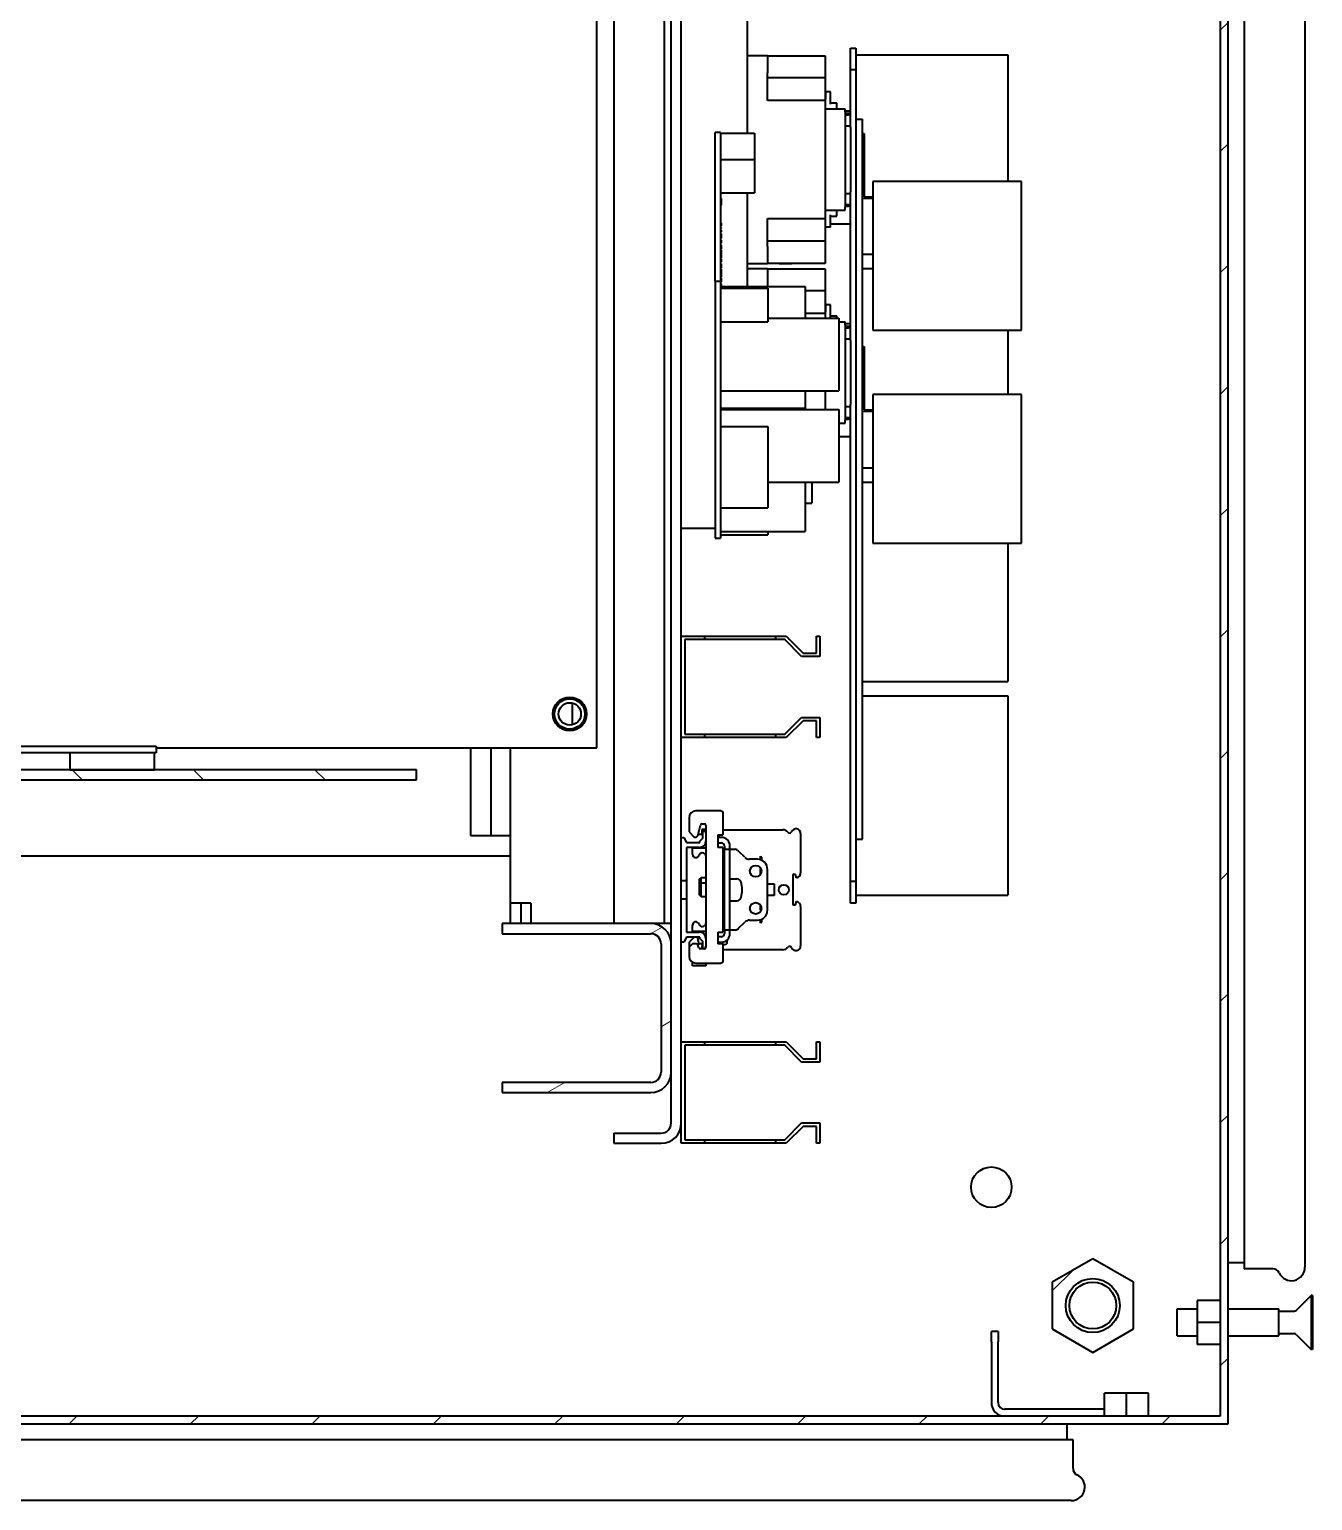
# Model space of a CAD drawing. Header units: millimetres. Extents: x 0 to 4752, y 0 to 3360.
# Drawn here: x 2459.5 to 2839, y 1622.3 to 2057.5 of the extents above; entities that cross this region are included whole.
import ezdxf

# ---------------------------------------------------------------- set-up
doc = ezdxf.new("R2010")
doc.units = ezdxf.units.MM
doc.header["$LTSCALE"] = 8
doc.layers.add('가시적인 것(ISO)', color=3, linetype='Continuous', lineweight=40)
doc.layers.add('해치(ISO)', color=7, linetype='Continuous', lineweight=18)
pattern_1 = [(45, (0, 0), (-17.96051, 17.96051), [])]

msp = doc.modelspace()

# ---------------------------------------------------------------- hatches: boundary and pattern name
at = {"layer": '해치(ISO)'}
h = msp.add_hatch(dxfattribs=at)
h.set_pattern_fill('ANSI31', color=256, scale=203.2, style=0)
h.set_pattern_definition(pattern_1)
h.paths.add_polyline_path([(2013.95, 1645.01), (2813.95, 1645.01), (2813.95, 2295.01), (2013.95, 2295.01)])
h.paths.add_polyline_path([(2811.65, 2292.71), (2811.65, 1647.31), (2016.25, 1647.31), (2016.25, 1749.01), (2016.25, 1787.01), (2016.25, 2199.01), (2016.25, 2237.01), (2016.25, 2292.71)], flags=0)
h = msp.add_hatch(dxfattribs=at)
h.set_pattern_fill('ANSI31', color=256, scale=203.2, style=0)
h.set_pattern_definition(pattern_1)
h.paths.add_polyline_path([(2065.95, 1686.94), (2053.95, 1693.87), (2041.95, 1686.94), (2041.95, 1673.08), (2053.95, 1666.16), (2065.95, 1673.08)])
edge = h.paths.add_edge_path(flags=0)
edge.add_ellipse((2053.95, 1680.01), major_axis=(6.92, 0), ratio=1, start_angle=0, end_angle=360)
h.paths.add_polyline_path([(2773.95, 2273.87), (2761.95, 2266.94), (2761.95, 2253.08), (2773.95, 2246.16), (2785.95, 2253.08), (2785.95, 2266.94)])
edge = h.paths.add_edge_path(flags=0)
edge.add_ellipse((2773.95, 2260.01), major_axis=(6.92, 0), ratio=1, start_angle=0, end_angle=360)
h.paths.add_polyline_path([(2785.95, 1686.94), (2773.95, 1693.87), (2761.95, 1686.94), (2761.95, 1673.08), (2773.95, 1666.16), (2785.95, 1673.08)])
edge = h.paths.add_edge_path(flags=0)
edge.add_ellipse((2773.95, 1680.01), major_axis=(6.92, 0), ratio=1, start_angle=0, end_angle=360)
h.paths.add_polyline_path([(2053.95, 2273.87), (2041.95, 2266.94), (2041.95, 2253.08), (2053.95, 2246.16), (2065.95, 2253.08), (2065.95, 2266.94)])
edge = h.paths.add_edge_path(flags=0)
edge.add_ellipse((2053.95, 2260.01), major_axis=(6.92, 0), ratio=1, start_angle=0, end_angle=360)
h = msp.add_hatch(dxfattribs=at)
h.set_pattern_fill('ANSI31', color=256, scale=203.2, angle=105.0002, style=0)
h.set_pattern_definition([(150.0002, (0, 0), (-12.6999, -21.9971), [])])
h.paths.add_polyline_path([(2496.45, 1843.51), (2471.45, 1843.51), (2471.45, 1838.51), (2496.45, 1838.51)])
h = msp.add_hatch(dxfattribs=at)
h.set_pattern_fill('ANSI31', color=256, scale=203.2, angle=90.0002, style=0)
h.set_pattern_definition([(135.0002, (0, 0), (-17.96045, -17.96058), [])])
h.paths.add_polyline_path([(2153.95, 1838.51), (2153.95, 1835.51), (2573.95, 1835.51), (2573.95, 1838.51), (2496.45, 1838.51), (2471.45, 1838.51), (2336.45, 1838.51), (2311.45, 1838.51)])
h = msp.add_hatch(dxfattribs=at)
h.set_pattern_fill('ANSI31', color=256, scale=203.2, angle=-15, style=0)
h.set_pattern_definition([(30, (0, 0), (-12.7, 21.99704), [])])
edge = h.paths.add_edge_path()
edge.add_line((2599.25, 1746.01), (2599.25, 1743.01))
edge.add_line((2599.25, 1743.01), (2643.25, 1743.01))
edge.add_ellipse((2643.25, 1749.01), major_axis=(0, -6), ratio=1, start_angle=0, end_angle=90)
edge.add_line((2649.25, 1749.01), (2649.25, 1787.01))
edge.add_ellipse((2643.25, 1787.01), major_axis=(6, 0), ratio=1, start_angle=0, end_angle=90)
edge.add_line((2643.25, 1793.01), (2599.25, 1793.01))
edge.add_line((2599.25, 1793.01), (2599.25, 1790.01))
edge.add_line((2599.25, 1790.01), (2643.25, 1790.01))
edge.add_ellipse((2643.25, 1787.01), major_axis=(0, 3), ratio=1, start_angle=270, end_angle=360, ccw=False)
edge.add_line((2646.25, 1787.01), (2646.25, 1749.01))
edge.add_ellipse((2643.25, 1749.01), major_axis=(3, 0), ratio=1, start_angle=270, end_angle=360, ccw=False)
edge.add_line((2643.25, 1746.01), (2599.25, 1746.01))
h = msp.add_hatch(dxfattribs=at)
h.set_pattern_fill('ANSI31', color=256, scale=203.2, angle=15, style=0)
h.set_pattern_definition([(60, (0, 0), (-21.99704, 12.7), [])])
edge = h.paths.add_edge_path()
edge.add_ellipse((2773.95, 1680.01), major_axis=(8, 0), ratio=1, start_angle=0, end_angle=360)

# ---------------------------------------------------------------- linework, layer by layer
at = {"layer": '가시적인 것(ISO)'}
for p, q in [((2813.95, 1645.01), (2813.95, 2295.01)), ((2811.65, 2292.71), (2811.65, 1647.31)), ((2818.69, 2249.16), (2818.69, 1690.86)), ((2836.69, 2248.66), (2836.69, 1691.36)), ((2632.25, 2173.01), (2632.25, 1793.01)), ((2647.25, 1793.01), (2647.25, 2173.01)), ((2627.25, 1845.01), (2627.25, 2095.01)), ((2671.75, 2095.01), (2671.75, 2026.85)), ((2649.25, 1787.01), (2649.25, 2065.01)), ((2652.25, 1734.01), (2652.25, 2065.01)), ((2702.25, 2052.01), (2703.85, 2052.01)), ((2702.25, 2045.51), (2702.25, 2052.01)), ((2703.85, 2052.01), (2703.85, 2045.51)), ((2703.85, 2050.01), (2748.85, 2050.01)), ((2748.85, 2050.01), (2748.85, 2012.51)), ((2677.75, 2049.71), (2671.75, 2049.71)), ((2677.75, 2049.71), (2694.75, 2049.71)), ((2677.75, 2049.71), (2677.75, 2044.71)), ((2694.75, 2049.71), (2694.75, 2043.19)), ((2702.25, 2029.01), (2702.25, 2045.51)), ((2703.85, 2045.51), (2702.25, 2045.51)), ((2703.85, 2045.51), (2703.85, 1805.51)), ((2677.75, 2036.46), (2677.75, 2044.71)), ((2694.75, 2043.19), (2677.75, 2043.19)), ((2694.75, 2043.19), (2694.75, 2036.46)), ((2694.75, 2039.39), (2694.85, 2039.39)), ((2694.75, 2038.86), (2694.85, 2038.86)), ((2694.75, 2038.82), (2694.85, 2038.82)), ((2694.75, 2036.89), (2694.85, 2036.89)), ((2694.75, 2036.84), (2694.85, 2036.84)), ((2694.85, 2039.39), (2694.85, 2038.86)), ((2696.35, 2039.01), (2694.85, 2039.01)), ((2694.85, 2038.86), (2694.85, 2038.82)), ((2694.85, 2038.82), (2694.85, 2036.89)), ((2694.85, 2036.89), (2694.85, 2036.84)), ((2696.35, 2035.38), (2696.35, 2039.01)), ((2694.75, 2036.46), (2677.75, 2036.46)), ((2694.75, 2036.46), (2694.75, 2001.56)), ((2694.75, 2034.01), (2700.75, 2034.01)), ((2696.35, 2035.76), (2698.25, 2035.76)), ((2698.25, 2034.26), (2698.25, 2035.76)), ((2698.25, 2034.26), (2698.25, 2034.01)), ((2700.75, 2033.01), (2700.75, 2034.01)), ((2700.75, 2033.47), (2702.25, 2033.47)), ((2700.75, 2033.01), (2700.75, 2005.01)), ((2700.75, 2032.76), (2701.65, 2032.76)), ((2701.65, 2032.76), (2702.25, 2032.76)), ((2700.75, 2032.26), (2701.65, 2032.26)), ((2700.75, 2029.01), (2702.25, 2029.01)), ((2702.25, 2032.26), (2701.65, 2032.26)), ((2702.25, 2028.51), (2702.25, 2029.01)), ((2702.25, 2028.51), (2702.25, 2009.51)), ((2703.85, 2031.01), (2705.85, 2031.01)), ((2705.85, 1818.01), (2705.85, 2031.01)), ((2663.85, 2027), (2662.25, 2027)), ((2662.25, 1983.01), (2662.25, 2027)), ((2663.85, 2027), (2663.85, 1983.01)), ((2663.85, 2026.85), (2673.85, 2026.85)), ((2673.85, 2026.85), (2673.85, 2019.06)), ((2705.85, 2026.76), (2706.35, 2026.76)), ((2706.35, 2026.76), (2706.35, 2008.01)), ((2663.85, 2019.06), (2673.85, 2019.06)), ((2673.85, 2019.06), (2673.85, 2009.15)), ((2708.85, 2012.51), (2708.85, 1968.51)), ((2752.85, 2012.51), (2708.85, 2012.51)), ((2752.85, 1968.51), (2752.85, 2012.51)), ((2663.85, 2009.15), (2673.85, 2009.15)), ((2663.85, 2007.47), (2664.05, 2007.47)), ((2663.85, 2007.44), (2664.05, 2007.44)), ((2664.05, 2007.44), (2664.05, 2005.53)), ((2671.75, 2009.15), (2671.75, 1981.51)), ((2700.75, 2009.01), (2702.25, 2009.01)), ((2702.25, 2009.01), (2702.25, 2009.51)), ((2702.25, 1966.01), (2702.25, 2009.01)), ((2708.85, 2007.51), (2705.85, 2007.51)), ((2706.35, 2008.01), (2708.85, 2008.01)), ((2663.85, 2005.53), (2664.05, 2005.53)), ((2663.85, 2005.5), (2664.05, 2005.5)), ((2694.75, 2004.01), (2700.75, 2004.01)), ((2696.35, 1999.01), (2696.35, 2002.64)), ((2696.35, 2002.26), (2698.25, 2002.26)), ((2698.25, 2004.01), (2698.25, 2003.76)), ((2698.25, 2002.26), (2698.25, 2003.76)), ((2700.75, 2005.76), (2701.65, 2005.76)), ((2700.75, 2005.26), (2701.65, 2005.26)), ((2700.75, 2004.01), (2700.75, 2005.01)), ((2701.65, 2005.76), (2702.25, 2005.76)), ((2702.25, 2005.26), (2701.65, 2005.26)), ((2663.85, 2000.26), (2664.05, 2000.26)), ((2663.85, 1999.37), (2664.05, 1999.37)), ((2663.85, 1998.78), (2664.05, 1998.78)), ((2663.85, 1998.74), (2664.05, 1998.74)), ((2663.85, 1998.15), (2664.05, 1998.15)), ((2663.85, 1998.1), (2664.05, 1998.1)), ((2663.85, 1997.68), (2664.05, 1997.68)), ((2664.05, 1998.78), (2664.05, 1998.74)), ((2664.05, 1998.15), (2664.05, 1998.1)), ((2664.05, 1998.1), (2664.05, 1997.68)), ((2677.75, 1993.31), (2677.75, 2001.56)), ((2677.75, 2001.56), (2694.75, 2001.56)), ((2694.75, 2001.56), (2694.75, 1994.83)), ((2696.35, 1999.01), (2694.75, 1999.01)), ((2696.35, 2000.05), (2702.25, 2000.05)), ((2663.85, 1997.09), (2664.05, 1997.09)), ((2663.85, 1997.05), (2664.05, 1997.05)), ((2663.85, 1996.43), (2664.05, 1996.43)), ((2663.85, 1995.82), (2664.05, 1995.82)), ((2663.85, 1995.78), (2664.05, 1995.78)), ((2663.85, 1995.16), (2664.05, 1995.16)), ((2663.85, 1994.29), (2664.05, 1994.29)), ((2663.85, 1993.7), (2664.05, 1993.7)), ((2664.05, 1997.09), (2664.05, 1997.05)), ((2664.05, 1997.05), (2664.05, 1996.43)), ((2664.05, 1996.43), (2664.05, 1995.82)), ((2664.05, 1995.82), (2664.05, 1995.78)), ((2664.05, 1995.16), (2664.05, 1994.29)), ((2694.75, 1994.83), (2677.75, 1994.83)), ((2677.75, 1993.31), (2677.75, 1988.31)), ((2694.75, 1994.83), (2694.75, 1988.31)), ((2663.85, 1992.6), (2664.05, 1992.6)), ((2663.85, 1992.3), (2664.05, 1992.3)), ((2663.85, 1989.97), (2664.05, 1989.97)), ((2663.85, 1989.67), (2664.05, 1989.67)), ((2663.85, 1989.45), (2664.05, 1989.45)), ((2663.85, 1989.44), (2664.05, 1989.44)), ((2664.05, 1993.12), (2664.05, 1992.6)), ((2664.05, 1992.3), (2664.05, 1989.97)), ((2664.05, 1989.45), (2664.05, 1989.44)), ((2705.85, 1991.01), (2708.85, 1991.01)), ((2663.85, 1988.78), (2664.05, 1988.78)), ((2663.85, 1988.19), (2664.05, 1988.19)), ((2663.85, 1988.15), (2664.05, 1988.15)), ((2663.85, 1987.54), (2664.05, 1987.54)), ((2663.85, 1986.92), (2664.05, 1986.92)), ((2663.85, 1986.88), (2664.05, 1986.88)), ((2663.85, 1986.58), (2664.05, 1986.58)), ((2664.05, 1988.19), (2664.05, 1988.15)), ((2664.05, 1988.15), (2664.05, 1987.54)), ((2664.05, 1987.54), (2664.05, 1986.92)), ((2664.05, 1986.92), (2664.05, 1986.88)), ((2664.05, 1986.58), (2664.05, 1984.25)), ((2671.75, 1988.31), (2677.75, 1988.31)), ((2677.75, 1986.71), (2671.75, 1986.71)), ((2694.75, 1988.31), (2677.75, 1988.31)), ((2677.75, 1986.71), (2694.75, 1986.71)), ((2677.75, 1986.71), (2677.75, 1981.71)), ((2681.21, 1988.31), (2681.21, 1988.21)), ((2681.21, 1988.31), (2681.21, 1988.21)), ((2681.28, 1988.31), (2681.28, 1988.21)), ((2681.64, 1988.21), (2681.28, 1988.21)), ((2681.64, 1988.31), (2681.64, 1988.21)), ((2684.42, 1988.21), (2681.64, 1988.21)), ((2684.42, 1988.31), (2684.42, 1988.21)), ((2684.78, 1988.21), (2684.42, 1988.21)), ((2684.78, 1988.31), (2684.78, 1988.21)), ((2684.84, 1988.31), (2684.84, 1988.21)), ((2684.85, 1988.31), (2684.85, 1988.21)), ((2694.75, 1986.71), (2694.75, 1980.19)), ((2705.85, 1986.81), (2708.85, 1986.81)), ((2662.25, 1983.01), (2662.25, 1907.01)), ((2662.25, 1983.01), (2663.85, 1983.01)), ((2663.85, 1984.25), (2664.05, 1984.25)), ((2663.85, 1983.96), (2664.05, 1983.96)), ((2663.85, 1983.01), (2663.85, 1907.01)), ((2663.85, 1982.86), (2664.05, 1982.86)), ((2663.85, 1982.24), (2664.05, 1982.24)), ((2663.85, 1981.51), (2688.85, 1981.51)), ((2663.85, 1981.01), (2677.85, 1981.01)), ((2664.05, 1983.38), (2664.05, 1982.86)), ((2664.05, 1982.24), (2664.05, 1981.51)), ((2677.75, 1981.51), (2677.75, 1981.71)), ((2677.85, 1981.01), (2677.85, 1971.01)), ((2688.85, 1981.51), (2688.85, 1972.06)), ((2694.75, 1980.19), (2688.85, 1980.19)), ((2694.75, 1980.19), (2694.75, 1973.46)), ((2694.75, 1976.39), (2694.85, 1976.39)), ((2694.75, 1975.86), (2694.85, 1975.86)), ((2694.75, 1975.82), (2694.85, 1975.82)), ((2694.85, 1976.39), (2694.85, 1975.86)), ((2696.35, 1976.01), (2694.85, 1976.01)), ((2694.85, 1975.86), (2694.85, 1975.82)), ((2694.85, 1975.82), (2694.85, 1973.89)), ((2696.35, 1972.38), (2696.35, 1976.01)), ((2677.85, 1972.06), (2698.85, 1972.06)), ((2694.75, 1973.46), (2688.85, 1973.46)), ((2694.75, 1973.89), (2694.85, 1973.89)), ((2694.75, 1973.84), (2694.85, 1973.84)), ((2694.75, 1973.46), (2694.75, 1972.06)), ((2694.85, 1973.89), (2694.85, 1973.84)), ((2696.35, 1972.76), (2698.25, 1972.76)), ((2698.25, 1972.06), (2698.25, 1972.76)), ((2698.85, 1972.06), (2698.85, 1950.56)), ((2663.85, 1971.01), (2677.85, 1971.01)), ((2698.85, 1971.01), (2700.75, 1971.01)), ((2700.75, 1970.01), (2700.75, 1971.01)), ((2700.75, 1970.47), (2702.25, 1970.47)), ((2700.75, 1970.01), (2700.75, 1942.01)), ((2700.75, 1969.76), (2701.65, 1969.76)), ((2700.75, 1969.26), (2701.65, 1969.26)), ((2701.65, 1969.76), (2702.25, 1969.76)), ((2702.25, 1969.26), (2701.65, 1969.26)), ((2708.85, 1968.51), (2752.85, 1968.51)), ((2748.85, 1968.51), (2748.85, 1949.51)), ((2700.75, 1966.01), (2702.25, 1966.01)), ((2702.25, 1965.51), (2702.25, 1966.01)), ((2702.25, 1965.51), (2702.25, 1946.51)), ((2705.85, 1963.76), (2706.35, 1963.76)), ((2706.35, 1963.76), (2706.35, 1945.01)), ((2663.85, 1950.56), (2698.85, 1950.56)), ((2688.85, 1950.56), (2688.85, 1945.51)), ((2694.75, 1950.56), (2694.75, 1945.06)), ((2663.85, 1945.51), (2688.85, 1945.51)), ((2688.85, 1945.51), (2688.85, 1945.06)), ((2700.75, 1946.01), (2702.25, 1946.01)), ((2702.25, 1946.01), (2702.25, 1946.51)), ((2702.25, 1805.51), (2702.25, 1946.01)), ((2708.85, 1949.51), (2708.85, 1905.51)), ((2752.85, 1949.51), (2708.85, 1949.51)), ((2752.85, 1905.51), (2752.85, 1949.51)), ((2663.85, 1945.06), (2698.85, 1945.06)), ((2698.85, 1945.06), (2698.85, 1923.56)), ((2698.85, 1941.01), (2700.75, 1941.01)), ((2700.75, 1942.76), (2701.65, 1942.76)), ((2700.75, 1942.26), (2701.65, 1942.26)), ((2700.75, 1941.01), (2700.75, 1942.01)), ((2701.65, 1942.76), (2702.25, 1942.76)), ((2702.25, 1942.26), (2701.65, 1942.26)), ((2708.85, 1944.51), (2705.85, 1944.51)), ((2706.35, 1945.01), (2708.85, 1945.01)), ((2663.85, 1940.01), (2677.85, 1940.01)), ((2677.85, 1940.01), (2677.85, 1916.01)), ((2698.85, 1937.05), (2702.25, 1937.05)), ((2705.85, 1927.81), (2708.85, 1927.81)), ((2705.85, 1923.61), (2708.85, 1923.61)), ((2677.85, 1923.56), (2698.85, 1923.56)), ((2688.85, 1923.56), (2688.85, 1909.01)), ((2690.85, 1923.56), (2690.85, 1917.38)), ((2663.85, 1916.01), (2677.85, 1916.01)), ((2688.85, 1917.38), (2690.85, 1917.38)), ((2652.25, 1910.01), (2662.25, 1910.01)), ((2662.25, 1907.01), (2663.85, 1907.01)), ((2663.85, 1909.01), (2688.85, 1909.01)), ((2663.85, 1908.01), (2677.85, 1908.01)), ((2677.85, 1909.01), (2677.85, 1908.01)), ((2708.85, 1905.51), (2752.85, 1905.51)), ((2748.85, 1905.51), (2748.85, 1864.61)), ((2652.25, 1878.01), (2659.25, 1878.01)), ((2652.25, 1848.01), (2652.25, 1878.01)), ((2653.25, 1877.01), (2653.25, 1849.01)), ((2659.25, 1877.01), (2653.25, 1877.01)), ((2659.25, 1878.01), (2680.25, 1878.01)), ((2659.25, 1877.01), (2659.25, 1878.01)), ((2680.25, 1877.01), (2659.25, 1877.01)), ((2680.25, 1877.01), (2680.25, 1878.01)), ((2680.25, 1878.01), (2683.25, 1878.01)), ((2682.84, 1877.01), (2680.25, 1877.01)), ((2687.84, 1872.01), (2682.84, 1877.01)), ((2683.25, 1878.01), (2688.25, 1873.01)), ((2692.25, 1878.01), (2693.25, 1878.01)), ((2692.25, 1873.01), (2692.25, 1878.01)), ((2693.25, 1878.01), (2693.25, 1872.01)), ((2693.25, 1872.01), (2687.84, 1872.01)), ((2688.25, 1873.01), (2692.25, 1873.01)), ((2705.85, 1864.61), (2748.85, 1864.61)), ((2705.85, 1860.41), (2748.85, 1860.41)), ((2748.85, 1860.41), (2748.85, 1801.41)), ((2619.95, 1858.26), (2619.95, 1851.76)), ((2682.84, 1849.01), (2687.84, 1854.01)), ((2687.84, 1854.01), (2693.25, 1854.01)), ((2693.25, 1854.01), (2693.25, 1848.01)), ((2688.25, 1853.01), (2683.25, 1848.01)), ((2692.25, 1853.01), (2688.25, 1853.01)), ((2692.25, 1848.01), (2692.25, 1853.01)), ((2394.95, 1845.51), (2496.95, 1845.51)), ((2496.95, 1845.51), (2496.95, 1843.51)), ((2659.25, 1848.01), (2652.25, 1848.01)), ((2653.25, 1849.01), (2659.25, 1849.01)), ((2659.25, 1849.01), (2680.25, 1849.01)), ((2659.25, 1848.01), (2659.25, 1849.01)), ((2680.25, 1848.01), (2659.25, 1848.01)), ((2680.25, 1848.01), (2680.25, 1849.01)), ((2680.25, 1849.01), (2682.84, 1849.01)), ((2683.25, 1848.01), (2680.25, 1848.01)), ((2693.25, 1848.01), (2692.25, 1848.01)), ((2471.45, 1843.51), (2394.95, 1843.51)), ((2496.45, 1843.51), (2471.45, 1843.51)), ((2471.45, 1843.51), (2471.45, 1838.51)), ((2496.95, 1843.51), (2496.45, 1843.51)), ((2496.45, 1838.51), (2496.45, 1843.51)), ((2496.95, 1845.01), (2627.25, 1845.01)), ((2589.95, 1845.01), (2589.95, 1819.01)), ((2595.95, 1845.01), (2595.95, 1819.01)), ((2601.75, 1799.01), (2601.75, 1845.01)), ((2573.95, 1838.51), (2153.95, 1838.51)), ((2471.45, 1838.51), (2496.45, 1838.51)), ((2573.95, 1835.51), (2573.95, 1838.51)), ((2153.95, 1835.51), (2573.95, 1835.51)), ((2654.55, 1824.31), (2654.55, 1820.11)), ((2662.55, 1826.31), (2656.55, 1826.31)), ((2664.05, 1826.31), (2662.55, 1826.31)), ((2664.55, 1825.81), (2664.55, 1819.21)), ((2654.55, 1820.11), (2656.05, 1818.61)), ((2657.15, 1818.99), (2657.93, 1822.13)), ((2658.35, 1819.31), (2657.23, 1819.31)), ((2658.35, 1820.81), (2658.35, 1819.31)), ((2659.55, 1820.81), (2658.35, 1820.81)), ((2658.42, 1822.51), (2659.05, 1822.51)), ((2658.65, 1820.11), (2658.54, 1820.11)), ((2658.54, 1820.11), (2658.54, 1818.51)), ((2658.65, 1818.31), (2658.65, 1820.17)), ((2659.55, 1820.11), (2659.44, 1820.11)), ((2659.55, 1822.01), (2659.55, 1819.71)), ((2659.55, 1819.71), (2659.55, 1817.51)), ((2663.05, 1819.21), (2663.05, 1815.51)), ((2663.05, 1819.21), (2664.55, 1819.21)), ((2664.55, 1820.76), (2682.25, 1820.76)), ((2687.55, 1819.61), (2687.55, 1808.01)), ((2589.95, 1819.01), (2595.95, 1819.01)), ((2595.95, 1819.01), (2601.75, 1819.01)), ((2652.25, 1818.51), (2652.95, 1818.51)), ((2652.95, 1818.51), (2653.75, 1817.01)), ((2653.75, 1817.01), (2657.75, 1817.01)), ((2653.75, 1815.51), (2653.75, 1805.76)), ((2657.55, 1815.51), (2653.75, 1815.51)), ((2655.55, 1815.36), (2659.55, 1815.36)), ((2655.55, 1813.51), (2655.55, 1815.36)), ((2656.05, 1818.61), (2656.67, 1818.61)), ((2657.75, 1817.41), (2658.65, 1818.31)), ((2657.75, 1817.01), (2657.75, 1817.41)), ((2658.65, 1818.51), (2658.54, 1818.51)), ((2658.54, 1818.51), (2658.54, 1818.2)), ((2659.46, 1816.91), (2659.55, 1816.91)), ((2659.55, 1817.51), (2659.55, 1788.51)), ((2664.14, 1818.51), (2663.05, 1818.51)), ((2663.05, 1816.91), (2664.04, 1816.91)), ((2664.55, 1815.51), (2663.05, 1815.51)), ((2664.55, 1815.51), (2664.55, 1790.51)), ((2665.04, 1815.91), (2665.04, 1815.01)), ((2665.04, 1815.01), (2666.64, 1815.01)), ((2665.04, 1791.01), (2665.04, 1815.01)), ((2666.64, 1815.01), (2666.64, 1816.01)), ((2666.64, 1815.01), (2668.14, 1815.01)), ((2666.64, 1791.01), (2666.64, 1815.01)), ((2668.14, 1814.98), (2668.14, 1815.01)), ((2703.85, 1818.01), (2705.85, 1818.01)), ((2454.45, 1813.01), (2601.75, 1813.01)), ((2658.55, 1813.91), (2658.46, 1813.91)), ((2671.04, 1812.6), (2669.21, 1814.43)), ((2674.75, 1812.01), (2672.45, 1812.01)), ((2675.55, 1812.91), (2675.55, 1811.9)), ((2676.05, 1812.61), (2675.85, 1812.61)), ((2676.05, 1811.72), (2676.05, 1812.61)), ((2657.65, 1806.18), (2658.08, 1806.61)), ((2657.65, 1804.58), (2657.65, 1806.18)), ((2658.08, 1805.01), (2658.08, 1806.61)), ((2658.08, 1806.61), (2659.55, 1806.61)), ((2666.64, 1806.26), (2668.7, 1806.26)), ((2675.55, 1809.06), (2675.55, 1807.42)), ((2675.93, 1808.76), (2675.85, 1808.76)), ((2677.75, 1797.01), (2677.75, 1809.01)), ((2685.25, 1807.51), (2685.25, 1798.51)), ((2686.05, 1807.51), (2685.25, 1807.51)), ((2686.31, 1806.54), (2686.05, 1807.51)), ((2652.25, 1805.76), (2653.75, 1805.76)), ((2653.75, 1805.76), (2653.75, 1800.26)), ((2657.65, 1804.58), (2658.08, 1805.01)), ((2657.65, 1801.44), (2657.65, 1804.58)), ((2658.08, 1801.01), (2658.08, 1805.01)), ((2658.08, 1805.01), (2659.55, 1805.01)), ((2664.55, 1805.01), (2665.04, 1805.01)), ((2677.75, 1804.76), (2679.75, 1804.76)), ((2679.75, 1804.76), (2679.75, 1801.26)), ((2702.25, 1805.51), (2703.85, 1805.51)), ((2702.25, 1799.01), (2702.25, 1805.51)), ((2703.85, 1805.51), (2703.85, 1799.01)), ((2601.75, 1793.01), (2601.75, 1799.01)), ((2607.75, 1799.01), (2601.75, 1799.01)), ((2604.75, 1799.01), (2604.75, 1793.01)), ((2607.75, 1799.01), (2607.75, 1793.01)), ((2653.75, 1800.26), (2652.25, 1800.26)), ((2653.75, 1800.26), (2653.75, 1790.51)), ((2657.65, 1801.44), (2658.08, 1801.01)), ((2658.08, 1801.01), (2659.55, 1801.01)), ((2664.55, 1801.01), (2665.04, 1801.01)), ((2666.64, 1799.76), (2668.7, 1799.76)), ((2675.55, 1798.61), (2675.55, 1796.96)), ((2679.75, 1801.26), (2677.75, 1801.26)), ((2685.25, 1798.51), (2686.05, 1798.51)), ((2686.05, 1798.51), (2686.31, 1799.49)), ((2687.55, 1798.01), (2687.55, 1786.41)), ((2703.85, 1799.01), (2702.25, 1799.01)), ((2703.85, 1801.41), (2748.85, 1801.41)), ((2669.21, 1791.6), (2671.04, 1793.43)), ((2672.45, 1794.01), (2674.75, 1794.01)), ((2675.55, 1794.12), (2675.55, 1793.11)), ((2675.85, 1797.26), (2675.93, 1797.26)), ((2675.85, 1793.41), (2676.05, 1793.41)), ((2676.05, 1793.41), (2676.05, 1794.31)), ((2643.25, 1793.01), (2599.25, 1793.01)), ((2599.25, 1793.01), (2599.25, 1790.01)), ((2599.25, 1790.01), (2643.25, 1790.01)), ((2645.25, 1793.01), (2643.25, 1793.01)), ((2647.25, 1793.01), (2645.25, 1793.01)), ((2649.25, 1793.01), (2647.25, 1793.01)), ((2653.75, 1789.01), (2652.95, 1787.51)), ((2653.75, 1790.51), (2657.55, 1790.51)), ((2657.75, 1789.01), (2653.75, 1789.01)), ((2656.05, 1789.01), (2654.55, 1787.51)), ((2655.55, 1790.66), (2655.55, 1792.51)), ((2659.55, 1790.66), (2655.55, 1790.66)), ((2657.75, 1788.61), (2657.75, 1789.01)), ((2658.46, 1792.11), (2658.55, 1792.11)), ((2658.54, 1790.66), (2658.54, 1790.25)), ((2659.55, 1789.11), (2659.46, 1789.11)), ((2663.05, 1790.51), (2663.05, 1787.01)), ((2663.05, 1790.51), (2664.55, 1790.51)), ((2664.04, 1789.11), (2663.05, 1789.11)), ((2666.64, 1791.01), (2665.04, 1791.01)), ((2665.04, 1791.01), (2665.04, 1790.11)), ((2668.14, 1791.01), (2666.64, 1791.01)), ((2666.64, 1790.01), (2666.64, 1791.01)), ((2668.14, 1791.01), (2668.14, 1791.04)), ((2646.25, 1787.01), (2646.25, 1749.01)), ((2649.25, 1749.01), (2649.25, 1787.01)), ((2652.95, 1787.51), (2652.25, 1787.51)), ((2654.55, 1787.51), (2654.55, 1786.01)), ((2655.55, 1787.01), (2654.55, 1786.01)), ((2654.55, 1786.01), (2654.55, 1783.31)), ((2656.69, 1787.01), (2655.55, 1787.01)), ((2657.58, 1786.91), (2657.15, 1788.63)), ((2657.43, 1785.86), (2657.16, 1786.67)), ((2658.65, 1787.71), (2657.75, 1788.61)), ((2659.05, 1785.51), (2657.9, 1785.51)), ((2658.55, 1787.01), (2658.25, 1785.71)), ((2658.25, 1785.71), (2658.69, 1785.71)), ((2658.54, 1787.82), (2658.54, 1787.51)), ((2658.54, 1787.51), (2658.65, 1787.51)), ((2658.65, 1785.85), (2658.65, 1787.71)), ((2659.28, 1785.71), (2659.45, 1785.71)), ((2659.55, 1788.51), (2659.55, 1786.31)), ((2659.55, 1786.31), (2659.55, 1786.01)), ((2663.05, 1787.51), (2664.14, 1787.51)), ((2664.55, 1787.01), (2663.05, 1787.01)), ((2664.55, 1787.01), (2664.55, 1787.55)), ((2664.55, 1787.01), (2664.55, 1781.81)), ((2664.55, 1786.81), (2665.15, 1786.81)), ((2682.25, 1785.26), (2664.55, 1785.26)), ((2655.55, 1780.51), (2655.55, 1781.58)), ((2659.55, 1780.51), (2655.55, 1780.51)), ((2656.55, 1781.31), (2662.55, 1781.31)), ((2659.55, 1781.31), (2659.55, 1780.51)), ((2662.55, 1781.31), (2664.05, 1781.31)), ((2652.25, 1758.01), (2659.25, 1758.01)), ((2652.25, 1728.01), (2652.25, 1758.01)), ((2653.25, 1757.01), (2653.25, 1729.01)), ((2659.25, 1757.01), (2653.25, 1757.01)), ((2659.25, 1758.01), (2680.25, 1758.01)), ((2659.25, 1757.01), (2659.25, 1758.01)), ((2680.25, 1757.01), (2659.25, 1757.01)), ((2680.25, 1757.01), (2680.25, 1758.01)), ((2680.25, 1758.01), (2683.25, 1758.01)), ((2682.84, 1757.01), (2680.25, 1757.01)), ((2687.84, 1752.01), (2682.84, 1757.01)), ((2683.25, 1758.01), (2688.25, 1753.01)), ((2692.25, 1758.01), (2693.25, 1758.01)), ((2692.25, 1753.01), (2692.25, 1758.01)), ((2693.25, 1758.01), (2693.25, 1752.01)), ((2693.25, 1752.01), (2687.84, 1752.01)), ((2688.25, 1753.01), (2692.25, 1753.01)), ((2599.25, 1746.01), (2599.25, 1743.01)), ((2643.25, 1746.01), (2599.25, 1746.01)), ((2649.25, 1734.01), (2649.25, 1749.01)), ((2599.25, 1743.01), (2643.25, 1743.01)), ((2682.84, 1729.01), (2687.84, 1734.01)), ((2688.25, 1733.01), (2683.25, 1728.01)), ((2687.84, 1734.01), (2693.25, 1734.01)), ((2692.25, 1733.01), (2688.25, 1733.01)), ((2692.25, 1728.01), (2692.25, 1733.01)), ((2693.25, 1734.01), (2693.25, 1728.01)), ((2632.25, 1731.01), (2646.25, 1731.01)), ((2632.25, 1731.01), (2632.25, 1728.01)), ((2632.25, 1728.01), (2646.25, 1728.01)), ((2659.25, 1728.01), (2652.25, 1728.01)), ((2653.25, 1729.01), (2659.25, 1729.01)), ((2659.25, 1729.01), (2680.25, 1729.01)), ((2659.25, 1728.01), (2659.25, 1729.01)), ((2680.25, 1728.01), (2659.25, 1728.01)), ((2680.25, 1728.01), (2680.25, 1729.01)), ((2680.25, 1729.01), (2682.84, 1729.01)), ((2683.25, 1728.01), (2680.25, 1728.01)), ((2693.25, 1728.01), (2692.25, 1728.01)), ((2773.95, 1693.87), (2761.95, 1686.94)), ((2785.95, 1686.94), (2773.95, 1693.87)), ((2813.95, 1692.71), (2818.69, 1692.71)), ((2827.24, 1690.86), (2818.69, 1690.86)), ((2761.95, 1686.94), (2761.95, 1673.08)), ((2785.95, 1673.08), (2785.95, 1686.94)), ((2811.65, 1681.51), (2804.85, 1681.51)), ((2804.85, 1681.51), (2804.85, 1675.01)), ((2834.11, 1678.57), (2838.55, 1683.01)), ((2838.55, 1683.01), (2838.55, 1667.01)), ((2838.95, 1683.01), (2838.55, 1683.01)), ((2838.95, 1683.01), (2838.95, 1667.01)), ((2798.95, 1671.01), (2798.95, 1679.01)), ((2798.95, 1679.01), (2804.85, 1679.01)), ((2813.95, 1679.01), (2828.95, 1679.01)), ((2828.95, 1671.01), (2828.95, 1679.01)), ((2828.95, 1678.34), (2833.54, 1678.34)), ((2745.95, 1672.31), (2743.95, 1672.31)), ((2743.95, 1669.31), (2743.95, 1672.31)), ((2745.95, 1672.31), (2745.95, 1669.31)), ((2761.95, 1673.08), (2773.95, 1666.16)), ((2773.95, 1666.16), (2785.95, 1673.08)), ((2811.65, 1675.01), (2804.85, 1675.01)), ((2804.85, 1675.01), (2804.85, 1668.51)), ((2828.95, 1671.69), (2833.54, 1671.69)), ((2834.11, 1671.46), (2838.55, 1667.01)), ((2743.95, 1669.31), (2743.95, 1651.31)), ((2745.95, 1651.31), (2745.95, 1669.31)), ((2798.95, 1671.01), (2804.85, 1671.01)), ((2811.65, 1668.51), (2804.85, 1668.51)), ((2813.95, 1671.01), (2828.95, 1671.01)), ((2838.95, 1667.01), (2838.55, 1667.01)), ((2783.95, 1654.11), (2777.45, 1654.11)), ((2777.45, 1647.31), (2777.45, 1654.11)), ((2790.45, 1654.11), (2783.95, 1654.11)), ((2783.95, 1647.31), (2783.95, 1654.11)), ((2790.45, 1647.31), (2790.45, 1654.11)), ((2811.65, 1647.31), (2016.25, 1647.31)), ((2777.45, 1649.31), (2747.95, 1649.31)), ((2013.95, 1645.01), (2813.95, 1645.01)), ((2766.25, 1645.01), (2766.25, 1640.31)), ((2768.1, 1640.31), (2059.8, 1640.31)), ((2768.1, 1631.77), (2768.1, 1640.31)), ((2767.6, 1622.31), (2060.3, 1622.31))]:
    msp.add_line(p, q, dxfattribs=at)
for centre, radius in [((2619.25, 1855.01), 5), ((2619.25, 1855.01), 4.5), ((2619.25, 1855.01), 3.32), ((2674.25, 1808.51), 1.7), ((2682.55, 1803.01), 1.5), ((2674.25, 1797.51), 1.7), ((2743.95, 1715.01), 6), ((2773.95, 1680.01), 8), ((2773.95, 1680.01), 6.92)]:
    msp.add_circle(centre, radius, dxfattribs=at)
for centre, radius, start, end in [((2656.55, 1824.31), 2, 90, 180), ((2658.42, 1822.01), 0.5, 90, 166), ((2658.95, 1820.17), 0.3, 66.4218, 180), ((2659.05, 1822.01), 0.5, 0, 90), ((2658.75, 1819.71), 0.8, 0, 66.4218), ((2662.05, 1818.51), 1.4, 0, 30), ((2682.25, 1818.76), 2, 37.9799, 90), ((2684.3, 1820.36), 0.6, 217.9799, 340.9818), ((2686.15, 1819.61), 1.4, 0, 156.6681), ((2656.67, 1819.11), 0.5, 270, 346), ((2657.55, 1817.51), 2, 270, 0), ((2664.04, 1815.91), 1, 0, 90), ((2664.14, 1816.01), 2.5, 0, 90), ((2667.79, 1813.01), 2, 45, 79.9671), ((2656.55, 1813.51), 1, 180, 342.5424), ((2658.46, 1812.91), 1, 90, 162.5424), ((2658.55, 1812.91), 1, 0, 90), ((2672.45, 1814.01), 2, 225, 270), ((2674.75, 1809.01), 3, 0, 90), ((2675.85, 1812.91), 0.3, 180, 270), ((2668.7, 1804.96), 1.3, 14.6697, 90), ((2675.85, 1809.06), 0.3, 180, 270), ((2686.05, 1808.01), 1.5, 280.0508, 0), ((2661.25, 1803.01), 9, 345.3303, 14.6697), ((2668.7, 1801.06), 1.3, 270, 345.3303), ((2686.05, 1798.01), 1.5, 0, 79.9492), ((2656.55, 1792.51), 1, 17.4576, 180), ((2658.55, 1793.11), 1, 270, 0), ((2672.45, 1792.01), 2, 90, 135), ((2674.75, 1797.01), 3, 270, 0), ((2675.85, 1796.96), 0.3, 90, 180), ((2675.85, 1793.11), 0.3, 90, 180), ((2643.25, 1787.01), 6, 0, 90), ((2643.25, 1787.01), 3, 0, 90), ((2656.67, 1788.51), 0.5, 14, 90), ((2658.46, 1793.11), 1, 197.4576, 270), ((2657.55, 1788.51), 2, 0, 90), ((2664.04, 1790.11), 1, 270, 0), ((2664.14, 1790.01), 2.5, 270, 0), ((2667.79, 1793.01), 2, 280.0329, 315), ((2656.69, 1786.51), 0.5, 18, 90), ((2658.35, 1784.22), 2.8, 85.904, 115.8024), ((2657.9, 1786.01), 0.5, 198, 270), ((2658.95, 1785.85), 0.3, 180, 293.5782), ((2659.05, 1786.01), 0.5, 270, 0), ((2658.75, 1786.31), 0.8, 293.5782, 0), ((2665.15, 1787.51), 0.7, 270, 45.5796), ((2682.25, 1787.26), 2, 270, 322.0201), ((2684.3, 1785.66), 0.6, 19.0182, 142.0201), ((2686.15, 1786.41), 1.4, 203.3319, 0), ((2656.55, 1783.31), 2, 180, 270), ((2643.25, 1749.01), 6, 270, 0), ((2643.25, 1749.01), 3, 270, 0), ((2646.25, 1734.01), 6, 270, 0), ((2646.25, 1734.01), 3, 270, 0), ((2827.24, 1688.86), 2, 24.6243, 90), ((2832.69, 1691.36), 4, 204.6243, 0), ((2833.54, 1679.14), 0.8, 270, 315), ((2833.54, 1670.89), 0.8, 45, 90), ((2747.95, 1651.31), 4, 180, 270), ((2747.95, 1651.31), 2, 180, 270), ((2767.6, 1626.31), 4, 270, 65.3757), ((2770.1, 1631.77), 2, 180, 245.3757)]:
    msp.add_arc(centre, radius, start, end, dxfattribs=at)
for points, knots in [([(2664.05, 2007.47), (2664.05, 2007.47), (2664.05, 2007.47), (2664.05, 2007.45), (2664.05, 2007.45), (2664.05, 2007.44)], [-0.03524593, -0.03524593, -0.03524593, -0.03524593, -0.01748543, -0.01748543, -0.00691194, -0.00691194, -0.00691194, -0.00691194]), ([(2664.05, 2005.53), (2664.05, 2005.52), (2664.05, 2005.52), (2664.05, 2005.51), (2664.05, 2005.5), (2664.05, 2005.5)], [-0.05469136, -0.05469136, -0.05469136, -0.05469136, -0.02686882, -0.02686882, 0, 0, 0, 0]), ([(2664.05, 2000.26), (2664.05, 2000.26), (2664.05, 2000.25), (2664.05, 2000.23), (2664.05, 2000.21), (2664.05, 2000.19)], [-0.04571208, -0.04571208, -0.04571208, -0.04571208, -0.02345059, -0.02345059, 0, 0, 0, 0]), ([(2664.05, 2000.19), (2664.05, 2000.16), (2664.05, 2000.13), (2664.05, 2000.06), (2664.05, 2000.03), (2664.05, 1999.97), (2664.05, 1999.94), (2664.05, 1999.88), (2664.05, 1999.85), (2664.05, 1999.81)], [-0.06191024, -0.06191024, -0.06191024, -0.06191024, -0.03585784, -0.03585784, -0.0202121, -0.0202121, -0.00990519, -0.00990519, 0, 0, 0, 0]), ([(2664.05, 1999.81), (2664.05, 1999.79), (2664.05, 1999.77), (2664.05, 1999.72), (2664.05, 1999.7), (2664.05, 1999.65), (2664.05, 1999.62), (2664.05, 1999.59)], [-0.02578135, -0.02578135, -0.02578135, -0.02578135, -0.01863823, -0.01863823, -0.01176064, -0.01176064, 0, 0, 0, 0]), ([(2664.05, 1999.59), (2664.05, 1999.56), (2664.05, 1999.53), (2664.05, 1999.47), (2664.05, 1999.45), (2664.05, 1999.43)], [-0.04102127, -0.04102127, -0.04102127, -0.04102127, -0.02255906, -0.02255906, 0, 0, 0, 0]), ([(2664.05, 1999.43), (2664.05, 1999.41), (2664.05, 1999.39), (2664.05, 1999.37), (2664.05, 1999.37), (2664.05, 1999.37)], [-0.04138333, -0.04138333, -0.04138333, -0.04138333, -0.01982119, -0.01982119, 0, 0, 0, 0]), ([(2664.05, 1993.7), (2664.05, 1993.7), (2664.05, 1993.69), (2664.05, 1993.66), (2664.05, 1993.64), (2664.05, 1993.58), (2664.05, 1993.54), (2664.05, 1993.49)], [-0.05191243, -0.05191243, -0.05191243, -0.05191243, -0.03408186, -0.03408186, -0.01820707, -0.01820707, 0, 0, 0, 0]), ([(2664.05, 1993.49), (2664.05, 1993.44), (2664.05, 1993.38), (2664.05, 1993.26), (2664.05, 1993.19), (2664.05, 1993.12)], [-0.03913047, -0.03913047, -0.03913047, -0.03913047, -0.02048639, -0.02048639, 0, 0, 0, 0]), ([(2664.05, 1989.67), (2664.05, 1989.67), (2664.05, 1989.67), (2664.05, 1989.66), (2664.05, 1989.65), (2664.05, 1989.61), (2664.05, 1989.59), (2664.05, 1989.53), (2664.05, 1989.49), (2664.05, 1989.45)], [-0.07058949, -0.07058949, -0.07058949, -0.07058949, -0.05923765, -0.05923765, -0.04920869, -0.04920869, -0.03696612, -0.03696612, -0.02365575, -0.02365575, -0.02365575, -0.02365575]), ([(2664.05, 1989.44), (2664.05, 1989.36), (2664.05, 1989.29), (2664.05, 1989.16), (2664.05, 1989.09), (2664.05, 1989.04)], [-0.04874709, -0.04874709, -0.04874709, -0.04874709, -0.02577981, -0.02577981, 0, 0, 0, 0]), ([(2664.05, 1989.04), (2664.05, 1988.96), (2664.05, 1988.89), (2664.05, 1988.8), (2664.05, 1988.79), (2664.05, 1988.78)], [-0.07382214, -0.07382214, -0.07382214, -0.07382214, -0.03688073, -0.03688073, 0, 0, 0, 0]), ([(2664.05, 1983.96), (2664.05, 1983.95), (2664.05, 1983.95), (2664.05, 1983.92), (2664.05, 1983.9), (2664.05, 1983.84), (2664.05, 1983.8), (2664.05, 1983.75)], [-0.05191243, -0.05191243, -0.05191243, -0.05191243, -0.03408186, -0.03408186, -0.01820707, -0.01820707, 0, 0, 0, 0]), ([(2664.05, 1983.75), (2664.05, 1983.7), (2664.05, 1983.64), (2664.05, 1983.52), (2664.05, 1983.45), (2664.05, 1983.38)], [-0.03913047, -0.03913047, -0.03913047, -0.03913047, -0.02048639, -0.02048639, 0, 0, 0, 0]), ([(2664.05, 1826.31), (2664.22, 1826.31), (2664.34, 1826.24), (2664.51, 1826.05), (2664.55, 1825.92), (2664.55, 1825.81)], [0.3253911, 0.3253911, 0.3253911, 0.3253911, 0.4002104, 0.4002104, 0.4750297, 0.4750297, 0.4750297, 0.4750297]), ([(2664.55, 1781.81), (2664.55, 1781.7), (2664.51, 1781.58), (2664.34, 1781.39), (2664.22, 1781.31), (2664.05, 1781.31)], [0, 0, 0, 0, 0.0748193, 0.0748193, 0.1496386, 0.1496386, 0.1496386, 0.1496386])]:
    msp.add_open_spline(points, degree=3, knots=knots, dxfattribs=at)
for points in [[(2681.21, 1988.21), (2681.21, 1988.21), (2681.21, 1988.21)], [(2681.28, 1988.21), (2681.24, 1988.21), (2681.21, 1988.21)], [(2684.84, 1988.21), (2684.82, 1988.21), (2684.78, 1988.21)], [(2684.85, 1988.21), (2684.85, 1988.21), (2684.84, 1988.21)]]:
    msp.add_open_spline(points, degree=2, dxfattribs=at)

doc.saveas('drawing.dxf')
